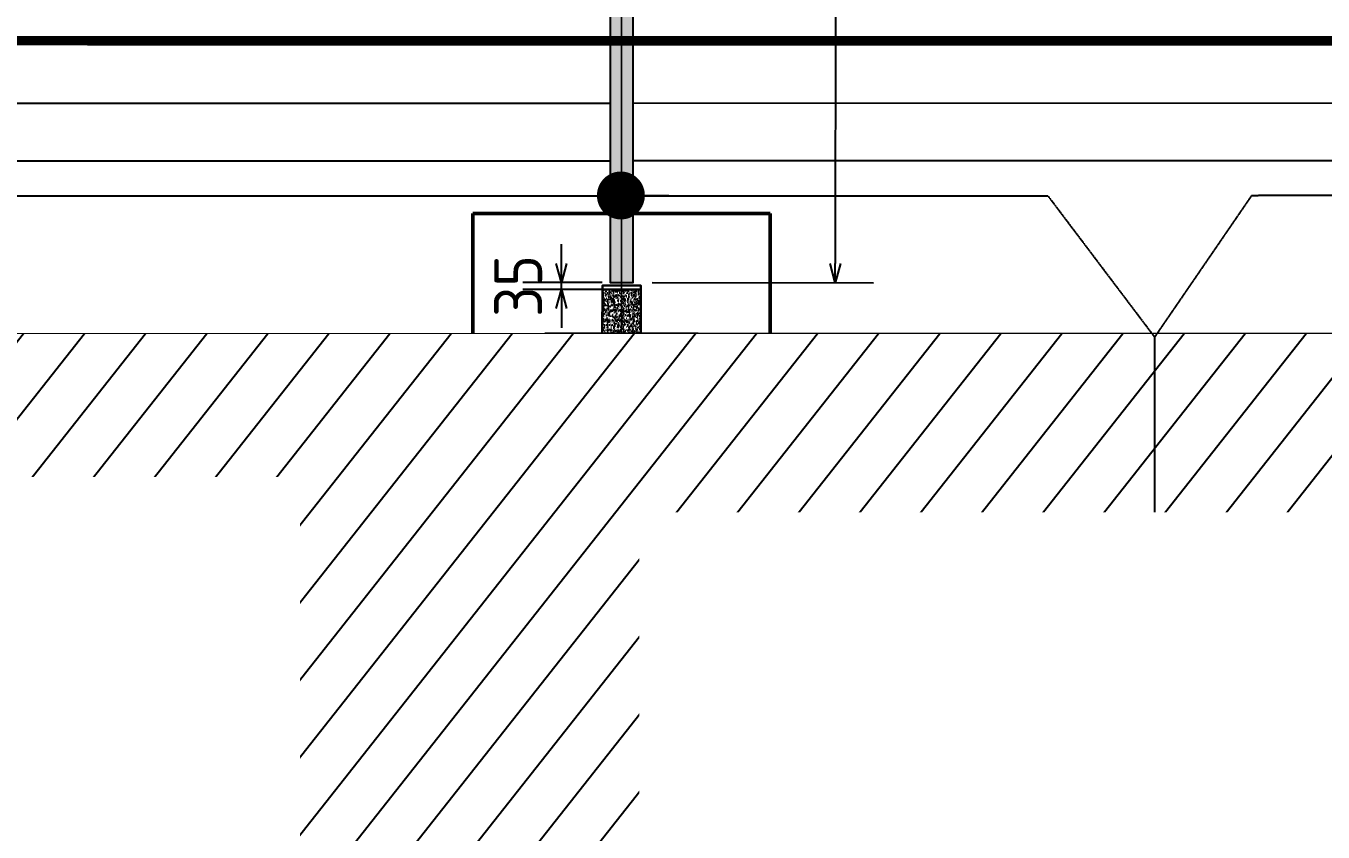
# Model space of a CAD drawing. Header units: centimetres. Extents: x -6122352 to 4157695, y -1694241 to 1947892.
# Drawn here: x 225701 to 232463, y -181914 to -177712 of the extents above; entities that cross this region are included whole.
import ezdxf
from ezdxf.xclip import XClip

# ---------------------------------------------------------------- set-up
doc = ezdxf.new("R2010")
doc.units = ezdxf.units.CM
doc.header["$MEASUREMENT"] = 0
doc.header["$XCLIPFRAME"] = 2
doc.header["$PDMODE"] = 66
doc.header["$PDSIZE"] = 100
doc.linetypes.add('DASHED2', pattern=[0.375, 0.25, -0.125])
doc.linetypes.add('XR-AR-END-SETTING OUT PLAN$0$23261-XR-AR-SI-GF$0$HIDDEN', pattern=[0.375, 0.25, -0.125])
for name, color, linetype in [('23585-XR-AR-BOUNDARY WALLS AND SETBACKS$0$setback', 7, 'XR-AR-END-SETTING OUT PLAN$0$23261-XR-AR-SI-GF$0$HIDDEN'), ('@MI-REF LAYER', 7, 'Continuous'), ('@MI-TYPE-02', 6, 'Continuous'), ('A-GLASS HATCH', 7, 'Continuous'), ('B_TH_6', 7, 'Continuous'), ('XR-AR-MID-SETTING OUT FOR MASTER$0$23585-XR-AR-MID-GROUND FLOOR$0$A-Flor-Strs', 1, 'Continuous'), ('XR-AR-MID-SETTING OUT FOR MASTER$0$23585-XR-AR-MID-GROUND FLOOR$0$GS-HATCH-FLOOR TILE', 251, 'Continuous')]:
    doc.layers.add(name, color=color, linetype=linetype)
for name, color, linetype, lineweight in [('23585-XR-AR-DAMAC PLOT LIMITS$0$1-Mid units', 41, 'Continuous', 5), ('@ Foundations', 4, 'DASHED2', 50), ('A-ANNO-TEXT', 3, 'Continuous', 25), ('XR-AR-MID-SETTING OUT FOR MASTER$0$23585-XR-AR-MID-GROUND FLOOR$0$$A-GLAZ-WNDO', 232, 'Continuous', 9), ('XR-AR-MID-SETTING OUT FOR MASTER$0$23585-XR-AR-MID-GROUND FLOOR$0$A-GLAZ-SILL', 8, 'Continuous', 5), ('XR-AR-MID-SETTING OUT FOR MASTER$0$23585-XR-AR-MID-GROUND FLOOR$0$A-GLAZ-WNDO', 232, 'Continuous', 9), ('XR-AR-MID-SETTING OUT FOR MASTER$0$23585-XR-AR-MID-GROUND FLOOR$0$A-WALL', 7, 'Continuous', 30), ('XR-AR-MID-SETTING OUT FOR MASTER$0$23585-XR-AR-MID-GROUND FLOOR$0$S-COLS', 51, 'Continuous', 40)]:
    doc.layers.add(name, color=color, linetype=linetype, lineweight=lineweight)
doc.styles.add('Schueco-BEMSTIL', font='isocpeur.ttf', dxfattribs={"width": 0.9})
doc.dimstyles.new('MI- JWC-TXT-2.5 MM', dxfattribs={"dimscale": 1.5, "dimtxt": 2.5, "dimasz": 1, "dimexe": 2, "dimexo": 1, "dimgap": 1, "dimtad": 1, "dimdec": 0, "dimdsep": 46, "dimtxsty": 'Schueco-BEMSTIL', "dimblk": 'OPEN30', "dimcen": 0, "dimdle": 2, "dimclrd": 140, "dimclre": 8, "dimclrt": 40, "dimadec": 0, "dimazin": 2, "dimtfac": 1, "dimtdec": 0, "dimtix": 1, "dimtmove": 2, "dimatfit": 3, "dimldrblk": 'OPEN', "dimfxl": 2, "dimlwd": -1, "dimlwe": -1, "dimarcsym": 0})

# ---------------------------------------------------------------- blocks, each defined once
blk = doc.blocks.new('23585-XR-AR-BOUNDARY WALLS AND SETBACKS')
at = {"layer": '23585-XR-AR-BOUNDARY WALLS AND SETBACKS$0$setback', "ltscale": 40, "const_width": 0.05}
blk.add_lwpolyline([(496708.0406, 2768950.12), (496693.6638, 2768963.2942), (496689.5104, 2768958.7614), (496685.457, 2768954.3376), (496681.4036, 2768949.9138), (496677.3502, 2768945.49), (496673.2968, 2768941.0662), (496669.2434, 2768936.6426), (496665.19, 2768932.2188), (496661.0351, 2768927.6843), (496675.4123, 2768914.5107), (496679.5672, 2768919.0451), (496683.6206, 2768923.4688), (496687.674, 2768927.8926, -0.000006), (496687.674, 2768927.8927), (496691.7274, 2768932.3163), (496695.7808, 2768936.74), (496699.8342, 2768941.1638), (496703.8876, 2768945.5876), (496708.0406, 2768950.12)], format="xyb", dxfattribs=at)
blk = doc.blocks.new('A$C9d9485f6')
at = {"layer": 'A-ANNO-TEXT', "rotation": 312.4881850805905}
blk.add_blockref('23585-XR-AR-BOUNDARY WALLS AND SETBACKS', (-2377088.5348, -1504219.2521), dxfattribs=at)
blk = doc.blocks.new('23585-XR-AR-DAMAC PLOT LIMITS')
at = {"layer": '23585-XR-AR-DAMAC PLOT LIMITS$0$1-Mid units', "color": 251, "true_color": 0x636466}
for points in [[(496675.1383, 2768947.5167), (496679.1917, 2768951.9405), (496696.8867, 2768935.7267), (496692.8333, 2768931.3029)], [(496671.0849, 2768943.0929), (496675.1383, 2768947.5167), (496692.8333, 2768931.3029), (496688.7799, 2768926.8793)]]:
    blk.add_lwpolyline(points, close=True, dxfattribs=at)
blk = doc.blocks.new('A$Cf093b529')
at = {"layer": 'A-ANNO-TEXT'}
blk.add_blockref('23585-XR-AR-DAMAC PLOT LIMITS', (-495391.9901, -2768603.4419), dxfattribs=at)
blk = doc.blocks.new('XR-AR-MID-SETTING OUT FOR MASTER$0$23585-XR-AR-MID-GROUND FLOOR$0$945-4P-1-101-GROUND FLOOR PLAN$0$XR-MIDDLE-GROUND FLOOR PLAN$0$A$C446944C1')
at = {"layer": 'XR-AR-MID-SETTING OUT FOR MASTER$0$23585-XR-AR-MID-GROUND FLOOR$0$A-GLAZ-SILL', "color": 252}
blk.add_line((0, 0), (5.2, 0), dxfattribs=at)
for points in [[(2.2081, -0.0228), (2.2081, -0.1242), (2.0938, -0.0735), (2.2081, -0.0228)], [(2.9919, -0.0228), (2.9919, -0.1242), (3.1062, -0.0735), (2.9919, -0.0228)]]:
    blk.add_lwpolyline(points, dxfattribs=at)
at = {"layer": 'XR-AR-MID-SETTING OUT FOR MASTER$0$23585-XR-AR-MID-GROUND FLOOR$0$A-GLAZ-WNDO', "color": 252}
for p, q in [((5.2, 0.25), (0, 0.25)), ((0, 0.25), (0, 0)), ((0.05, 0.1), (0.05, 0.25)), ((1.285, 0.25), (1.285, 0.1)), ((1.335, 0.1), (1.335, 0.25)), ((3.865, 0.1), (3.865, 0.25)), ((3.915, 0.25), (3.915, 0.1)), ((5.15, 0.1), (5.15, 0.25)), ((5.2, 0.25), (5.2, 0)), ((0, 0.1), (2.6, 0.1)), ((5.2, 0.1), (2.6, 0.1))]:
    blk.add_line(p, q, dxfattribs=at)
for points in [[(1.285, 0.2), (0.05, 0.2)], [(3.915, 0.2), (5.15, 0.2)]]:
    blk.add_lwpolyline(points, dxfattribs=at)
for points in [[(1.225, 0.04), (1.305, 0.04), (1.305, 0.09), (1.225, 0.09)], [(2.52, 0.04), (1.305, 0.04), (1.305, 0.09), (2.52, 0.09)], [(2.6, 0.04), (2.52, 0.04), (2.52, 0.09), (2.6, 0.09)], [(2.6, 0.04), (2.68, 0.04), (2.68, 0.09), (2.6, 0.09)], [(2.68, 0.04), (3.895, 0.04), (3.895, 0.09), (2.68, 0.09)], [(3.975, 0.04), (3.895, 0.04), (3.895, 0.09), (3.975, 0.09)]]:
    blk.add_lwpolyline(points, close=True, dxfattribs=at)
blk = doc.blocks.new('XR-AR-MID-SETTING OUT FOR MASTER$0$23585-XR-AR-MID-GROUND FLOOR$0$A$C08698786')
at = {"layer": 'XR-AR-MID-SETTING OUT FOR MASTER$0$23585-XR-AR-MID-GROUND FLOOR$0$S-COLS', "color": 252, "lineweight": 30}
blk.add_lwpolyline([(5900, 19472.7), (5900, 18772.7), (6100, 18772.7), (6100, 19472.7)], close=True, dxfattribs=at)
blk = doc.blocks.new('XR-AR-MID-SETTING OUT FOR MASTER')
h = blk.add_hatch()
h.set_pattern_fill('AR-CONC', color=8, scale=0.2, angle=90)
h.set_pattern_definition([(140, (-1262400.084, -115249.566), (3.1878171, 36.4369338), [3.81, -41.91]), (85, (-1262400.084, -115249.566), (-38.211369, -7.0486843), [3.048, -33.5281168]), (190.4514447, (-1262399.82, -115246.53), (-35.0235504, 29.3882494), [3.2380018, -35.6180489]), (136.1842, (-1262410.244, -115249.566), (8.4084656, 54.2158082), [5.715, -62.865]), (186.6355576, (-1262409.543, -115245.05), (-49.485225, 47.4808268), [4.8570046, -53.4271216]), (81.184151, (-1262410.244, -115249.566), (-49.485225, 47.4808268), [4.5719934, -50.2919464]), (111, (-1262407.704, -115244.486), (20.45303964, 30.32287825), [3.81, -41.91]), (56, (-1262407.704, -115244.486), (-36.8375932, 12.3604057), [3.048, -33.528]), (161.451445, (-1262406, -115241.96), (-16.3845538, 42.6832839), [3.2380018, -35.6179875]), (127.5, (-1262400.084, -115249.566), (-16.91100777, 0.61772065), [0, -33.1216, 0, -34.036, 0, -33.655]), (97.5, (-1262400.084, -115249.566), (-20.03611496, 13.3639325), [0, -19.4056, 0, -32.3596, 0, -12.827]), (57.5, (-1262400.084, -115260.894), (1.1457488, 27.11811903), [0, -12.7, 0, -39.624, 0, -52.578]), (47.5, (-1262400.084, -115265.974), (-5.0852982, 29.62583628), [0, -16.51, 0, -26.3144, 0, -37.338])])
h.paths.add_polyline_path([(6000, 19702.7), (5900, 19702.7), (5900, 19472.8), (6000, 19472.8)])
h.paths.add_polyline_path([(6100, 19702.7), (6000, 19702.7), (6000, 19472.8), (6100, 19472.8)])
for points in [[(6100, 19702.7), (6100, 19722.7), (5900, 19722.7), (5900, 19702.7)], [(5900, 19472.7), (5900, 19702.7), (6100, 19702.7), (6100, 19472.8)]]:
    blk.add_lwpolyline(points)
at = {"layer": 'XR-AR-MID-SETTING OUT FOR MASTER$0$23585-XR-AR-MID-GROUND FLOOR$0$A-Flor-Strs', "color": 8}
for p, q in [((60.1, 20672.9), (5940, 20672.7)), ((60, 20372.9), (5940, 20372.7))]:
    blk.add_line(p, q, dxfattribs=at)
at = {"layer": 'XR-AR-MID-SETTING OUT FOR MASTER$0$23585-XR-AR-MID-GROUND FLOOR$0$A-WALL', "color": 8}
for points in [[(5900, 19472.7), (6100, 19472.7), (6100, 5500.2), (5900, 5500.2), (5900, 14852.7), (5500.1, 14852.7), (5500.1, 14952.7), (5900, 14952.7)], [(5600, 19472.7), (5900, 19472.7), (5900, 19222.7), (5600, 19222.7)]]:
    blk.add_lwpolyline(points, close=True, dxfattribs=at)
at = {"layer": 'XR-AR-MID-SETTING OUT FOR MASTER$0$23585-XR-AR-MID-GROUND FLOOR$0$$A-GLAZ-WNDO', "color": 8, "xscale": -1000, "yscale": 1000, "zscale": 1000}
blk.add_blockref('XR-AR-MID-SETTING OUT FOR MASTER$0$23585-XR-AR-MID-GROUND FLOOR$0$945-4P-1-101-GROUND FLOOR PLAN$0$XR-MIDDLE-GROUND FLOOR PLAN$0$A$C446944C1', (5600, 19222.7), dxfattribs=at)
at = {"layer": 'XR-AR-MID-SETTING OUT FOR MASTER$0$23585-XR-AR-MID-GROUND FLOOR$0$GS-HATCH-FLOOR TILE', "color": 8}
blk.add_blockref('XR-AR-MID-SETTING OUT FOR MASTER$0$23585-XR-AR-MID-GROUND FLOOR$0$A$C08698786', (0, 0), dxfattribs=at)
blk = doc.blocks.new('MID UNIT')
at = {"xscale": 0.001, "yscale": 0.001, "zscale": 0.001}
blk.add_blockref('XR-AR-MID-SETTING OUT FOR MASTER', (0, 0), dxfattribs=at)
blk = doc.blocks.new('TH_6')
at = {"xscale": -1}
blk.add_blockref('MID UNIT', (495826.3054, 2769163.9966), dxfattribs=at)
blk.add_blockref('MID UNIT', (495814.3054, 2769163.9966))
blk = doc.blocks.new('23585-XR-AR-MALDIVE-3$0$TH_6')
at = {"layer": 'B_TH_6', "xscale": 1.000019685734281, "yscale": 1.000019685734281, "zscale": 1.000019685734281}
blk.add_blockref('TH_6', (-9.7602, -54.513), dxfattribs=at)
at = {"layer": '@ Foundations', "linetype": 'DASHED2', "ltscale": 25}
blk.add_lwpolyline([(495819.5301, 2769182.0445), (495819.5301, 2769184.0945), (495821.0801, 2769184.0945), (495821.0801, 2769182.0445)], close=True, dxfattribs=at)
blk = doc.blocks.new('_Dot')
at = {"color": 0, "linetype": 'ByBlock', "lineweight": -2}
blk.add_line((-0.5, 0), (-1, 0), dxfattribs=at)
at = {"color": 0, "linetype": 'ByBlock', "const_width": 0.5}
blk.add_lwpolyline([(-0.25, 0, 1), (0.25, 0, 1)], format="xyb", close=True, dxfattribs=at)
blk = doc.blocks.new('_Open30')
at = {"color": 0, "linetype": 'ByBlock', "lineweight": -2}
for p, q in [((-1, 0.268), (0, 0)), ((0, 0), (-1, -0.268)), ((0, 0), (-1, 0))]:
    blk.add_line(p, q, dxfattribs=at)
blk = doc.blocks.new('*D3010')
at = {"layer": '@MI-TYPE-02', "color": 8, "transparency": 16777216}
for p, q in [((18160.1, -78.2), (19314.8, -78.6)), ((18159.5, -4265.4), (19313.5, -4265.8))]:
    blk.add_line(p, q, dxfattribs=at)
at = {"layer": '@MI-TYPE-02', "color": 140, "transparency": 16777216}
blk.add_line((19114.8, -178.6), (19113.5, -4165.7), dxfattribs=at)
at = {"layer": 'Defpoints', "color": 0, "transparency": 16777216}
for p in [(18060.1, -78.2), (18059.5, -4265.4), (19113.5, -4265.7)]:
    blk.add_point(p, dxfattribs=at)
at = {"layer": '@MI-TYPE-02', "color": 140, "transparency": 16777216, "xscale": 100, "yscale": 100, "zscale": 100}
for p, rotation in [((19114.8, -78.6), 89.98108695238069), ((19113.5, -4265.7), 269.9810869523807)]:
    blk.add_blockref('_Open30', p, dxfattribs=dict(at, rotation=rotation))
at = {"layer": '@MI-TYPE-02', "color": 40, "transparency": 16777216, "insert": (18889.2, -2172.1), "char_height": 250, "attachment_point": 5, "rotation": 89.98109, "style": 'Schueco-BEMSTIL'}
blk.add_mtext('4187', dxfattribs=at)
blk = doc.blocks.new('_Open')
at = {"color": 0, "linetype": 'ByBlock', "lineweight": -2}
for p, q in [((-1, 0.2), (0, 0)), ((-1, -0.2), (0, 0)), ((0, 0), (-1, 0))]:
    blk.add_line(p, q, dxfattribs=at)
blk = doc.blocks.new('*D3006')
at = {"layer": '@MI-TYPE-02', "color": 140, "transparency": 16777216}
for p, q in [((228492.2, -178950.2), (228492.2, -178850.2)), ((228492.2, -179085.5), (228492.2, -179050.2)), ((228492.2, -179185.5), (228492.2, -179285.5))]:
    blk.add_line(p, q, dxfattribs=at)
at = {"layer": '@MI-TYPE-02', "color": 8, "transparency": 16777216}
for p, q in [((228705.5, -179050.2), (228292.2, -179050.2)), ((228705.5, -179085.5), (228292.2, -179085.5))]:
    blk.add_line(p, q, dxfattribs=at)
at = {"layer": 'Defpoints', "color": 0, "transparency": 16777216}
for p in [(228492.2, -179050.2), (228805.5, -179050.2), (228805.5, -179085.5)]:
    blk.add_point(p, dxfattribs=at)
at = {"layer": '@MI-TYPE-02', "color": 140, "transparency": 16777216, "xscale": 100, "yscale": 100, "zscale": 100}
for p, rotation in [((228492.2, -179050.2), 270), ((228492.2, -179085.5), 90)]:
    blk.add_blockref('_Open30', p, dxfattribs=dict(at, rotation=rotation))
at = {"layer": '@MI-TYPE-02', "color": 40, "transparency": 16777216, "insert": (228267.2, -179067.9), "char_height": 250, "attachment_point": 5, "rotation": 90, "style": 'Schueco-BEMSTIL'}
blk.add_mtext('35', dxfattribs=at)
blk = doc.blocks.new('G8-partition walls')
at = {"layer": 'A-GLASS HATCH'}
h = blk.add_hatch(color=6, dxfattribs=at)
h.dxf.hatch_style = 1
h.paths.add_polyline_path([(17940.1, -78.2), (17939.5, -4265.4), (18059.5, -4265.4), (18060.1, -78.2)])
at = {"layer": '@MI-TYPE-02', "color": 6}
blk.add_lwpolyline([(17940.1, -78.2), (17939.5, -4265.4), (18059.5, -4265.4), (18060.1, -78.2)], close=True, dxfattribs=at)
at = {"layer": '@MI-TYPE-02'}
dim = blk.add_linear_dim(base=(19113.5, -4265.7), p1=(18060.1, -78.2), p2=(18059.5, -4265.4), angle=269.98109, dimstyle='MI- JWC-TXT-2.5 MM', dxfattribs=at)
dim.commit()
dim.dimension.update_dxf_attribs({"geometry": '*D3010', "text_midpoint": (18889.2, -2172.1)})

msp = doc.modelspace()

# ---------------------------------------------------------------- block references
at = {"layer": '@MI-REF LAYER', "xscale": 1000, "yscale": 1000, "zscale": 1000}
msp.add_blockref('A$C9d9485f6', (-23958.95046, 48155.57226), dxfattribs=at)
at = {"layer": '@MI-REF LAYER', "xscale": 1000, "yscale": 1000, "zscale": 1000, "rotation": 312.4882903633292}
msp.add_blockref('A$Cf093b529', (-891608.73293, 539022.72011), dxfattribs=at)

# ---------------------------------------------------------------- next in the draw order: block references
at = {"layer": '@MI-REF LAYER'}
ref = msp.add_blockref('23585-XR-AR-MALDIVE-3$0$TH_6', (-496073033.02275, -2769276523.70792), dxfattribs=dict(at, xscale=1000, yscale=1000, zscale=1000, rotation=359.9900366873122))
XClip(ref).set_block_clipping_path([(495793.2153440099, 2769163.9965278879), (495847.2526438804, 2769163.9980816934), (495847.2535734456, 2769187.9362377487), (495838.3168886402, 2769187.8963888632), (495832.3168848935, 2769187.89635137), (495826.3168800613, 2769187.8963138792), (495820.3168752268, 2769187.8962763874), (495814.3168703942, 2769187.8962388965), (495808.3170107673, 2769187.8963365192), (495802.3170081871, 2769187.8962990278), (495793.2156468914, 2769187.9363993215)])

# ---------------------------------------------------------------- next in the draw order: block references
at = {"layer": '@MI-REF LAYER', "extrusion": (7.32549e-12, 6.92406e-09, 1), "xscale": -250, "yscale": 250, "zscale": 250, "rotation": 359.8945074393388}
msp.add_blockref('_Dot', (228802.55919, -178596.10758, -22.46146), dxfattribs=at)

# ---------------------------------------------------------------- next in the draw order: wipeouts: each hides what was drawn before it
at = {"color": 10}
msp.add_wipeout([(252953.92931, -193292.59913), (252956.45607, -179019.0462), (246707.92775, -179017.94346), (246706.41465, -179318.59646), (210905.45956, -179312.40839), (210905.56034, -179011.7339), (204655.2718, -179010.81745), (204653.18021, -193284.19998), (252953.92313, -193292.59913)], dxfattribs=at).dxf.layer = '@MI-REF LAYER'

# ---------------------------------------------------------------- next in the draw order: hatches: boundary and pattern name
at = {"layer": '@MI-REF LAYER', "transparency": 33554508}
h = msp.add_hatch(dxfattribs=at)
h.set_pattern_fill('ANSI31', color=256, scale=2000, angle=186.72236)
h.paths.add_polyline_path([(252953.92407, -193292.59913), (252956.45607, -179019.0462), (246706.33236, -179019.40476), (246706.41465, -179318.58315), (210905.2087, -179312.35759), (210905.26097, -179011.7338), (204655.27183, -179010.64699), (204653.17897, -193284.19998)])

# ---------------------------------------------------------------- next in the draw order: linework, layer by layer
at = {"layer": '@MI-REF LAYER', "linetype": 'DASHED2', "extrusion": (1.72695e-12, -7.46019e-09, 1)}
for points, elevation in [([(210802.56426, -178597.0952), (231027.62688, -178597.36164), (231584.33803, -179334.20484)], -22.45889), ([(246804.94799, -178583.73227), (232089.63675, -178597.1245), (231584.33803, -179334.20484)], -22.45889), ([(231584.33803, -179334.20484), (231584.55806, -180521.16696)], -22.4589)]:
    msp.add_lwpolyline(points, dxfattribs=dict(at, elevation=elevation))
at = {"layer": '@MI-REF LAYER', "const_width": 5}
msp.add_lwpolyline([(252953.92407, -193292.59913), (252956.45607, -179019.0462), (246706.33236, -179019.40476), (246706.41465, -179318.58315), (210905.2087, -179312.35759), (210905.26097, -179011.7338), (204655.27183, -179010.64699), (204653.17897, -193284.19998)], close=True, dxfattribs=at)

# ---------------------------------------------------------------- next in the draw order: block references
at = {"layer": '@MI-TYPE-02', "color": 240, "true_color": 0xed1f24}
msp.add_blockref('G8-partition walls', (210806.44585, -174784.88534), dxfattribs=at)

# ---------------------------------------------------------------- next in the draw order: dimensions: what is measured, and where the dimension line sits
dim = msp.add_linear_dim(base=(228492.17182, -179050.24531), p1=(228805.52457, -179085.46579), p2=(228805.53015, -179050.24531), angle=90, dimstyle='MI- JWC-TXT-2.5 MM', dxfattribs=at)
dim.commit()
dim.dimension.update_dxf_attribs({"geometry": '*D3006', "text_midpoint": (228267.17182, -179067.85555)})

# ---------------------------------------------------------------- next in the draw order: wipeouts: each hides what was drawn before it
msp.add_wipeout([(220161.13666, -180061.9698), (227130.62355, -180063.31379), (227129.91004, -183763.31373), (220160.42316, -183761.96974)]).dxf.layer = '@MI-REF LAYER'
at = {"color": 6}
msp.add_wipeout([(228898.76153, -180247.01199), (236084.48514, -180248.45917), (236083.82022, -183550.04802), (228898.0966, -183548.60084)], dxfattribs=at).translate(0, 0, -20.73481).dxf.layer = '@MI-REF LAYER'

doc.saveas('drawing.dxf')
